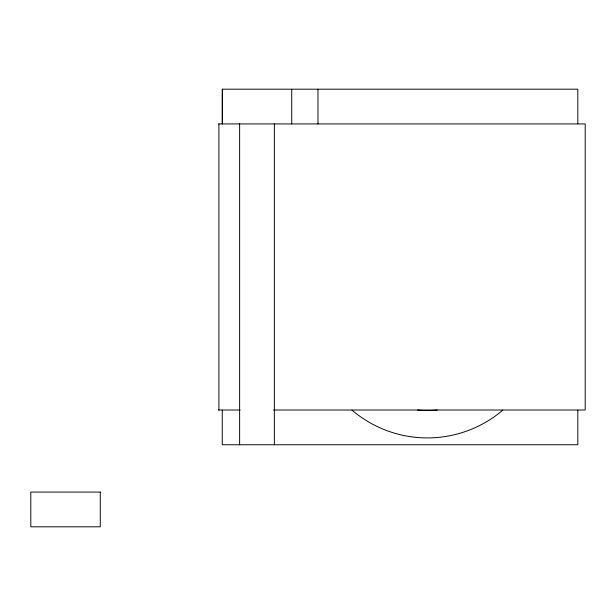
<?xml version="1.0" encoding="UTF-8"?>
<svg xmlns="http://www.w3.org/2000/svg" width="616" height="616" viewBox="0 0 616 616"><rect width="100%" height="100%" fill="white"/><g stroke="black" fill="none" stroke-linecap="round" stroke-linejoin="round"><path stroke-width="0.92" d="M218.534 123.931L585.2 123.931L585.2 410.017L273.558 410.017M218.534 410.017L240.14 410.017M577.816 123.785L577.816 89.197L222.253 89.197L222.253 123.785M577.816 410.156L577.816 444.752L222.253 444.752L222.253 410.156M317.979 89.197L317.979 123.931M291.73 89.197L291.73 123.931M274.359 123.785L274.359 444.752M239.624 123.785L239.624 444.752M222.384 89.197L222.384 123.931M218.911 123.931L218.911 410.017M502.81 410.125A116.239 116.239 0 0 1 351.967 410.125M437.198 410.025A88.889 88.889 0 0 1 417.571 410.025M100.269 492.068L30.8 492.068L30.8 526.803L100.269 526.803L100.269 492.068"/></g></svg>
